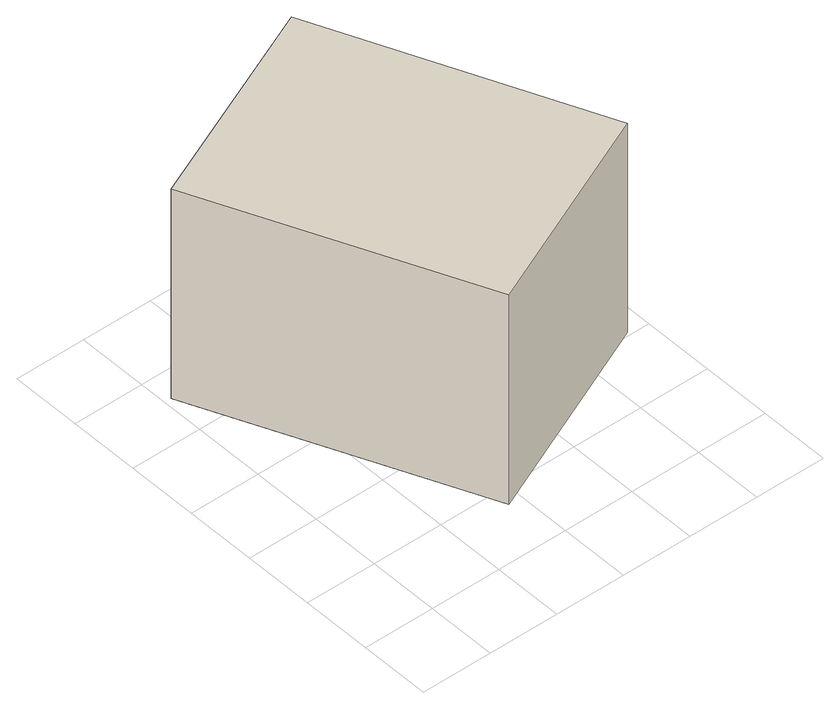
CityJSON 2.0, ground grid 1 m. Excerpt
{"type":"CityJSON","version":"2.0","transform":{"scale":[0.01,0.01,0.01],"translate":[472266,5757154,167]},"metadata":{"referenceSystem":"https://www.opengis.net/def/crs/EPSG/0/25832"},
"CityObjects":{
"building1":{"type":"Building","attributes":{"Gemeindeschluessel":"05711000","BezugspunktDach":"2000","function":"31001_9998","measuredHeight":3.57},"address":[{"country":"Germany","locality":"Bielefeld","thoroughfareNumber":"7","thoroughfareName":"Lämershagener Straße"}],"geometry":[{"type":"Solid","lod":"1","boundaries":[[[[0,1,2,3]],[[4,5,6,7]],[[4,7,3,2]],[[5,4,2,1]],[[6,5,1,0]],[[7,6,0,3]]]]}]}
},
"vertices":[
[303,590,354],[10,461,354],[181,75,354],[472,205,354],[181,75,34],[10,461,34],[303,590,34],[472,205,34]
]}
